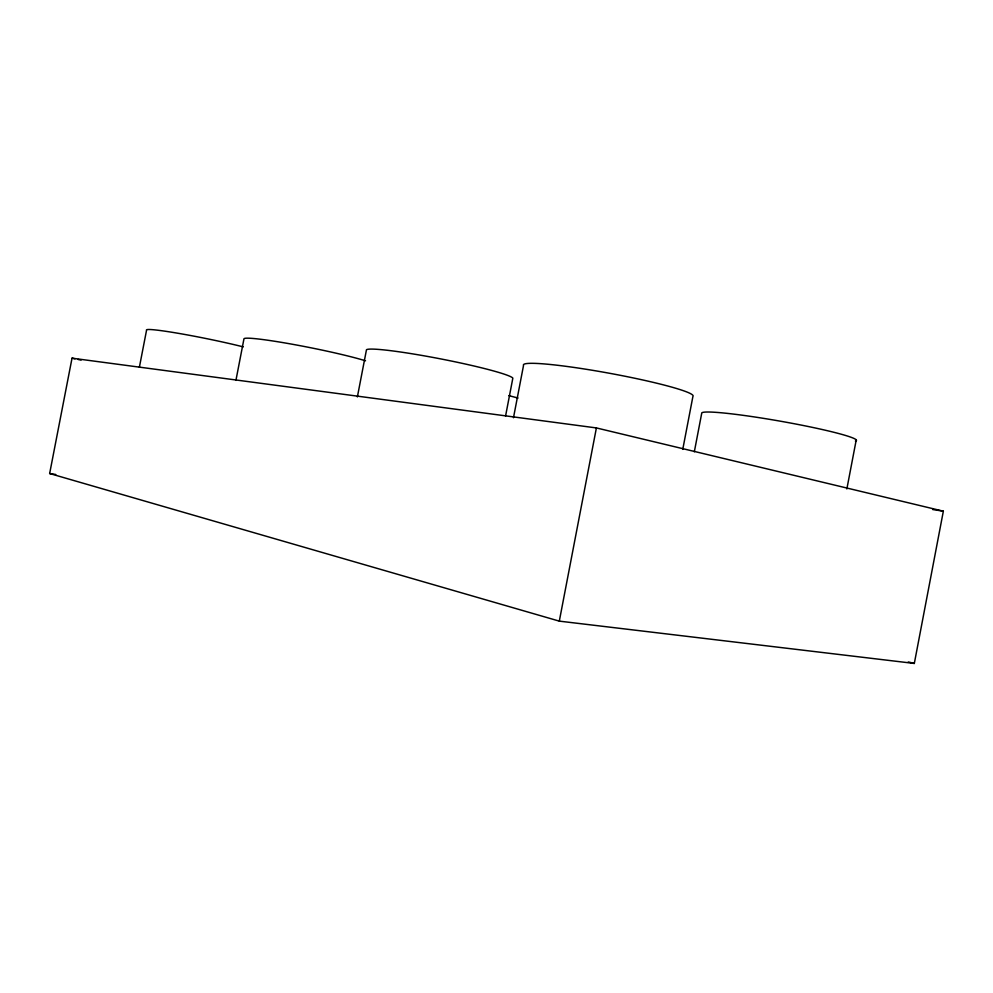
<?xml version="1.0" encoding="UTF-8"?>
<svg xmlns="http://www.w3.org/2000/svg" width="993" height="993" viewBox="0 0 993 993"><rect width="100%" height="100%" fill="white"/><g stroke="black" fill="none" stroke-linecap="round" stroke-linejoin="round"><path stroke-width="1.49" d="M559.307 621.134L596.396 427.933L943.35 511.184L914.317 663.448L559.307 621.134L49.65 473.524L72.03 358.175L596.396 427.933M682.762 449.382L692.928 396.368A86.242 7.299 10.4 0 0 608.821 373.145A86.242 7.299 10.4 0 0 523.534 365.412L513.48 417.73M694.33 451.79L701.79 412.877A78.67 5.735 10 0 1 788.504 422.658A78.67 5.735 10 0 1 855.407 441.128M846.855 488.953L856.264 439.738M139.392 367.199L146.554 330.222A60.412 3.475 11.5 0 1 179.063 333.449A60.412 3.475 11.5 0 1 243.31 346.88M235.924 380.393L243.955 338.861A66.63 4.357 11.3 0 1 292.538 344.286A66.63 4.357 11.3 0 1 365.523 360.819M357.381 396.915L366.479 349.722A74.785 5.573 11 0 1 441.041 358.969A74.785 5.573 11 0 1 512.847 378.122L505.549 416.117M932.638 509.521L943.35 511.184M49.65 473.524L55.757 474.493M72.03 358.175L75.046 358.821M78.075 359.466L81.091 360.111M908.297 661.934L914.317 663.448M508.826 395.661A60.772 3.674 10.9 0 1 518.036 398.069"/></g></svg>
